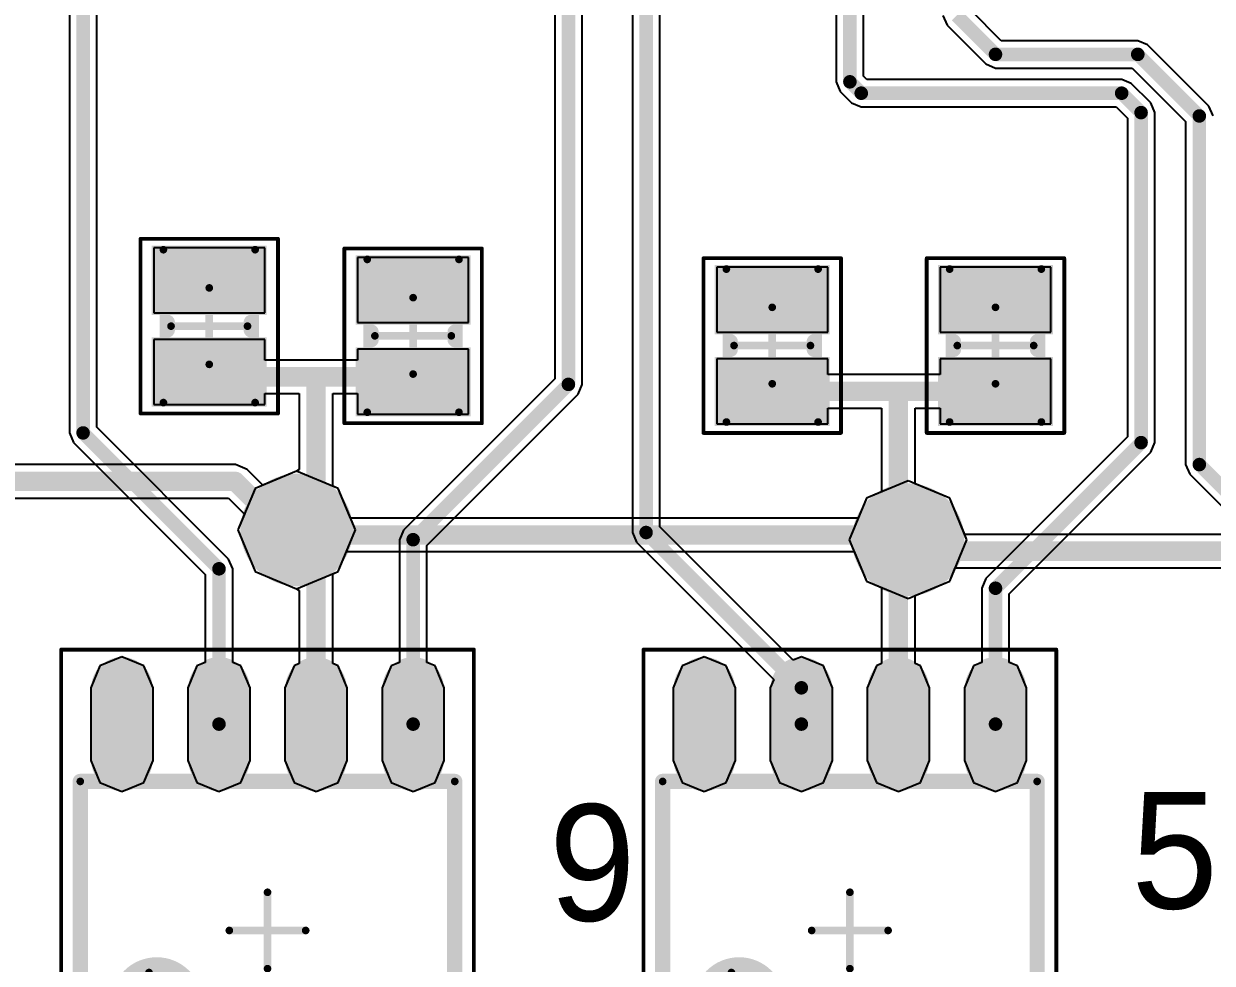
# Model space of a CAD drawing. Header units: millimetres. Extents: x 67 to 176, y 11 to 117.
# Drawn here: x 137.53 to 153.08, y 89.58 to 101.87 of the extents above; entities that cross this region are included whole.
import ezdxf

# ---------------------------------------------------------------- set-up
doc = ezdxf.new("R2010")
doc.units = ezdxf.units.MM
for name, color, linetype in [('BottomLayer', 5, 'Continuous'), ('BottomSolder', 6, 'Continuous'), ('Mechanical13', 56, 'Continuous'), ('Mechanical15', 56, 'Continuous'), ('MultiLayer', 9, 'Continuous'), ('TopLayer', 1, 'Continuous'), ('TopOverlay', 2, 'Continuous'), ('TopPaste', 8, 'Continuous'), ('TopSolder', 216, 'Continuous'), ('ViaHoleLayer', 16, 'Continuous')]:
    doc.layers.add(name, color=color, linetype=linetype)

# ---------------------------------------------------------------- blocks, each defined once
blk = doc.blocks.new('C___2P__SM127P600_8N_16')
at = {"layer": 'Mechanical13', "const_width": 0.1}
for points in [[(-1, 0.6), (-1, -0.6)], [(-1, 0.6), (1, 0.6)], [(1, 0.6), (1, -0.6)], [(-1, -0.6), (1, -0.6)]]:
    blk.add_lwpolyline(points, dxfattribs=at)
at = {"layer": 'Mechanical13', "const_width": 0.05}
for points in [[(-1.025, 0.6, 1), (-0.975, 0.6, 1)], [(-1.025, 0.6, 1), (-0.975, 0.6, 1)], [(0.975, 0.6, 1), (1.025, 0.6, 1)], [(0.975, 0.6, 1), (1.025, 0.6, 1)], [(-1.025, -0.6, 1), (-0.975, -0.6, 1)], [(-1.025, -0.6, 1), (-0.975, -0.6, 1)], [(0.975, -0.6, 1), (1.025, -0.6, 1)], [(0.975, -0.6, 1), (1.025, -0.6, 1)]]:
    blk.add_lwpolyline(points, format="xyb", close=True, dxfattribs=at)
at = {"layer": 'Mechanical15'}
for points, const_width in [([(-1.143, 0.9), (-1.143, -0.9)], 0.05), ([(-1.143, 0.9), (1.143, 0.9)], 0.05), ([(1.143, 0.9), (1.143, -0.9)], 0.05), ([(0, 0.5), (0, -0.5)], 0.1), ([(-0.5, 0), (0.5, 0)], 0.1), ([(-1.143, -0.9), (1.143, -0.9)], 0.05)]:
    blk.add_lwpolyline(points, dxfattribs=dict(at, const_width=const_width))
for points, const_width in [([(-1.155, 0.9, 1), (-1.131, 0.9, 1)], 0.025), ([(-1.155, 0.9, 1), (-1.131, 0.9, 1)], 0.025), ([(1.131, 0.9, 1), (1.155, 0.9, 1)], 0.025), ([(1.131, 0.9, 1), (1.155, 0.9, 1)], 0.025), ([(-0.025, 0.5, 1), (0.025, 0.5, 1)], 0.05), ([(-0.525, 0, 1), (-0.475, 0, 1)], 0.05), ([(0.475, 0, 1), (0.525, 0, 1)], 0.05), ([(-0.025, -0.5, 1), (0.025, -0.5, 1)], 0.05), ([(-1.155, -0.9, 1), (-1.131, -0.9, 1)], 0.025), ([(-1.155, -0.9, 1), (-1.131, -0.9, 1)], 0.025), ([(1.131, -0.9, 1), (1.155, -0.9, 1)], 0.025), ([(1.131, -0.9, 1), (1.155, -0.9, 1)], 0.025)]:
    blk.add_lwpolyline(points, format="xyb", close=True, dxfattribs=dict(at, const_width=const_width))
at = {"layer": 'TopLayer'}
for points in [[(-0.25, -0.65), (-0.25, 0.65), (-0.95, -0.65), (-0.95, 0.65)], [(0.95, -0.65), (0.95, 0.65), (0.25, -0.65), (0.25, 0.65)]]:
    blk.add_solid(points, dxfattribs=at)
at = {"layer": 'TopOverlay', "const_width": 0.2}
for points in [[(-0.05, 0.55), (0.05, 0.55)], [(-0.05, -0.55), (0.05, -0.55)]]:
    blk.add_lwpolyline(points, dxfattribs=at)
at = {"layer": 'TopOverlay', "const_width": 0.1}
for points in [[(-0.1, 0.55, 1), (0, 0.55, 1)], [(0, 0.55, 1), (0.1, 0.55, 1)], [(-0.1, -0.55, 1), (0, -0.55, 1)], [(0, -0.55, 1), (0.1, -0.55, 1)]]:
    blk.add_lwpolyline(points, format="xyb", close=True, dxfattribs=at)
at = {"layer": 'TopPaste'}
for points in [[(-0.25, -0.65), (-0.25, 0.65), (-0.95, -0.65), (-0.95, 0.65)], [(0.95, -0.65), (0.95, 0.65), (0.25, -0.65), (0.25, 0.65)]]:
    blk.add_solid(points, dxfattribs=at)
at = {"layer": 'TopSolder'}
for points in [[(-0.148, -0.752), (-0.148, 0.752), (-1.052, -0.752), (-1.052, 0.752)], [(1.052, -0.752), (1.052, 0.752), (0.148, -0.752), (0.148, 0.752)]]:
    blk.add_solid(points, dxfattribs=at)
blk = doc.blocks.new('C___2P__SM127P600_8N_19')
at = {"layer": 'Mechanical13', "const_width": 0.1}
for points in [[(-1, 0.6), (-1, -0.6)], [(-1, 0.6), (1, 0.6)], [(1, 0.6), (1, -0.6)], [(-1, -0.6), (1, -0.6)]]:
    blk.add_lwpolyline(points, dxfattribs=at)
at = {"layer": 'Mechanical13', "const_width": 0.05}
for points in [[(-1.025, 0.6, 1), (-0.975, 0.6, 1)], [(-1.025, 0.6, 1), (-0.975, 0.6, 1)], [(0.975, 0.6, 1), (1.025, 0.6, 1)], [(0.975, 0.6, 1), (1.025, 0.6, 1)], [(-1.025, -0.6, 1), (-0.975, -0.6, 1)], [(-1.025, -0.6, 1), (-0.975, -0.6, 1)], [(0.975, -0.6, 1), (1.025, -0.6, 1)], [(0.975, -0.6, 1), (1.025, -0.6, 1)]]:
    blk.add_lwpolyline(points, format="xyb", close=True, dxfattribs=at)
at = {"layer": 'Mechanical15'}
for points, const_width in [([(-1.143, 0.9), (-1.143, -0.9)], 0.05), ([(-1.143, 0.9), (1.143, 0.9)], 0.05), ([(1.143, 0.9), (1.143, -0.9)], 0.05), ([(0, 0.5), (0, -0.5)], 0.1), ([(-0.5, 0), (0.5, 0)], 0.1), ([(-1.143, -0.9), (1.143, -0.9)], 0.05)]:
    blk.add_lwpolyline(points, dxfattribs=dict(at, const_width=const_width))
for points, const_width in [([(-1.155, 0.9, 1), (-1.131, 0.9, 1)], 0.025), ([(-1.155, 0.9, 1), (-1.131, 0.9, 1)], 0.025), ([(1.131, 0.9, 1), (1.155, 0.9, 1)], 0.025), ([(1.131, 0.9, 1), (1.155, 0.9, 1)], 0.025), ([(-0.025, 0.5, 1), (0.025, 0.5, 1)], 0.05), ([(-0.525, 0, 1), (-0.475, 0, 1)], 0.05), ([(0.475, 0, 1), (0.525, 0, 1)], 0.05), ([(-0.025, -0.5, 1), (0.025, -0.5, 1)], 0.05), ([(-1.155, -0.9, 1), (-1.131, -0.9, 1)], 0.025), ([(-1.155, -0.9, 1), (-1.131, -0.9, 1)], 0.025), ([(1.131, -0.9, 1), (1.155, -0.9, 1)], 0.025), ([(1.131, -0.9, 1), (1.155, -0.9, 1)], 0.025)]:
    blk.add_lwpolyline(points, format="xyb", close=True, dxfattribs=dict(at, const_width=const_width))
at = {"layer": 'TopLayer'}
for points in [[(-0.25, -0.65), (-0.25, 0.65), (-0.95, -0.65), (-0.95, 0.65)], [(0.95, -0.65), (0.95, 0.65), (0.25, -0.65), (0.25, 0.65)]]:
    blk.add_solid(points, dxfattribs=at)
at = {"layer": 'TopOverlay', "const_width": 0.2}
for points in [[(-0.05, 0.55), (0.05, 0.55)], [(-0.05, -0.55), (0.05, -0.55)]]:
    blk.add_lwpolyline(points, dxfattribs=at)
at = {"layer": 'TopOverlay', "const_width": 0.1}
for points in [[(-0.1, 0.55, 1), (0, 0.55, 1)], [(0, 0.55, 1), (0.1, 0.55, 1)], [(-0.1, -0.55, 1), (0, -0.55, 1)], [(0, -0.55, 1), (0.1, -0.55, 1)]]:
    blk.add_lwpolyline(points, format="xyb", close=True, dxfattribs=at)
at = {"layer": 'TopPaste'}
for points in [[(-0.25, -0.65), (-0.25, 0.65), (-0.95, -0.65), (-0.95, 0.65)], [(0.95, -0.65), (0.95, 0.65), (0.25, -0.65), (0.25, 0.65)]]:
    blk.add_solid(points, dxfattribs=at)
at = {"layer": 'TopSolder'}
for points in [[(-0.148, -0.752), (-0.148, 0.752), (-1.052, -0.752), (-1.052, 0.752)], [(1.052, -0.752), (1.052, 0.752), (0.148, -0.752), (0.148, 0.752)]]:
    blk.add_solid(points, dxfattribs=at)
blk = doc.blocks.new('C___2P__SM127P600_8N_43')
at = {"layer": 'Mechanical13', "const_width": 0.1}
for points in [[(-1, 0.6), (-1, -0.6)], [(-1, 0.6), (1, 0.6)], [(1, 0.6), (1, -0.6)], [(-1, -0.6), (1, -0.6)]]:
    blk.add_lwpolyline(points, dxfattribs=at)
at = {"layer": 'Mechanical13', "const_width": 0.05}
for points in [[(-1.025, 0.6, 1), (-0.975, 0.6, 1)], [(-1.025, 0.6, 1), (-0.975, 0.6, 1)], [(0.975, 0.6, 1), (1.025, 0.6, 1)], [(0.975, 0.6, 1), (1.025, 0.6, 1)], [(-1.025, -0.6, 1), (-0.975, -0.6, 1)], [(-1.025, -0.6, 1), (-0.975, -0.6, 1)], [(0.975, -0.6, 1), (1.025, -0.6, 1)], [(0.975, -0.6, 1), (1.025, -0.6, 1)]]:
    blk.add_lwpolyline(points, format="xyb", close=True, dxfattribs=at)
at = {"layer": 'Mechanical15'}
for points, const_width in [([(-1.143, 0.9), (-1.143, -0.9)], 0.05), ([(-1.143, 0.9), (1.143, 0.9)], 0.05), ([(1.143, 0.9), (1.143, -0.9)], 0.05), ([(0, 0.5), (0, -0.5)], 0.1), ([(-0.5, 0), (0.5, 0)], 0.1), ([(-1.143, -0.9), (1.143, -0.9)], 0.05)]:
    blk.add_lwpolyline(points, dxfattribs=dict(at, const_width=const_width))
for points, const_width in [([(-1.155, 0.9, 1), (-1.131, 0.9, 1)], 0.025), ([(-1.155, 0.9, 1), (-1.131, 0.9, 1)], 0.025), ([(1.131, 0.9, 1), (1.155, 0.9, 1)], 0.025), ([(1.131, 0.9, 1), (1.155, 0.9, 1)], 0.025), ([(-0.025, 0.5, 1), (0.025, 0.5, 1)], 0.05), ([(-0.525, 0, 1), (-0.475, 0, 1)], 0.05), ([(0.475, 0, 1), (0.525, 0, 1)], 0.05), ([(-0.025, -0.5, 1), (0.025, -0.5, 1)], 0.05), ([(-1.155, -0.9, 1), (-1.131, -0.9, 1)], 0.025), ([(-1.155, -0.9, 1), (-1.131, -0.9, 1)], 0.025), ([(1.131, -0.9, 1), (1.155, -0.9, 1)], 0.025), ([(1.131, -0.9, 1), (1.155, -0.9, 1)], 0.025)]:
    blk.add_lwpolyline(points, format="xyb", close=True, dxfattribs=dict(at, const_width=const_width))
at = {"layer": 'TopLayer'}
for points in [[(-0.25, -0.65), (-0.25, 0.65), (-0.95, -0.65), (-0.95, 0.65)], [(0.95, -0.65), (0.95, 0.65), (0.25, -0.65), (0.25, 0.65)]]:
    blk.add_solid(points, dxfattribs=at)
at = {"layer": 'TopOverlay', "const_width": 0.2}
for points in [[(-0.05, 0.55), (0.05, 0.55)], [(-0.05, -0.55), (0.05, -0.55)]]:
    blk.add_lwpolyline(points, dxfattribs=at)
at = {"layer": 'TopOverlay', "const_width": 0.1}
for points in [[(-0.1, 0.55, 1), (0, 0.55, 1)], [(0, 0.55, 1), (0.1, 0.55, 1)], [(-0.1, -0.55, 1), (0, -0.55, 1)], [(0, -0.55, 1), (0.1, -0.55, 1)]]:
    blk.add_lwpolyline(points, format="xyb", close=True, dxfattribs=at)
at = {"layer": 'TopPaste'}
for points in [[(-0.25, -0.65), (-0.25, 0.65), (-0.95, -0.65), (-0.95, 0.65)], [(0.95, -0.65), (0.95, 0.65), (0.25, -0.65), (0.25, 0.65)]]:
    blk.add_solid(points, dxfattribs=at)
at = {"layer": 'TopSolder'}
for points in [[(-0.148, -0.752), (-0.148, 0.752), (-1.052, -0.752), (-1.052, 0.752)], [(1.052, -0.752), (1.052, 0.752), (0.148, -0.752), (0.148, 0.752)]]:
    blk.add_solid(points, dxfattribs=at)
blk = doc.blocks.new('C___2P__SM127P600_8N_44')
at = {"layer": 'Mechanical13', "const_width": 0.1}
for points in [[(-1, 0.6), (-1, -0.6)], [(-1, 0.6), (1, 0.6)], [(1, 0.6), (1, -0.6)], [(-1, -0.6), (1, -0.6)]]:
    blk.add_lwpolyline(points, dxfattribs=at)
at = {"layer": 'Mechanical13', "const_width": 0.05}
for points in [[(-1.025, 0.6, 1), (-0.975, 0.6, 1)], [(-1.025, 0.6, 1), (-0.975, 0.6, 1)], [(0.975, 0.6, 1), (1.025, 0.6, 1)], [(0.975, 0.6, 1), (1.025, 0.6, 1)], [(-1.025, -0.6, 1), (-0.975, -0.6, 1)], [(-1.025, -0.6, 1), (-0.975, -0.6, 1)], [(0.975, -0.6, 1), (1.025, -0.6, 1)], [(0.975, -0.6, 1), (1.025, -0.6, 1)]]:
    blk.add_lwpolyline(points, format="xyb", close=True, dxfattribs=at)
at = {"layer": 'Mechanical15'}
for points, const_width in [([(-1.143, 0.9), (-1.143, -0.9)], 0.05), ([(-1.143, 0.9), (1.143, 0.9)], 0.05), ([(1.143, 0.9), (1.143, -0.9)], 0.05), ([(0, 0.5), (0, -0.5)], 0.1), ([(-0.5, 0), (0.5, 0)], 0.1), ([(-1.143, -0.9), (1.143, -0.9)], 0.05)]:
    blk.add_lwpolyline(points, dxfattribs=dict(at, const_width=const_width))
for points, const_width in [([(-1.155, 0.9, 1), (-1.131, 0.9, 1)], 0.025), ([(-1.155, 0.9, 1), (-1.131, 0.9, 1)], 0.025), ([(1.131, 0.9, 1), (1.155, 0.9, 1)], 0.025), ([(1.131, 0.9, 1), (1.155, 0.9, 1)], 0.025), ([(-0.025, 0.5, 1), (0.025, 0.5, 1)], 0.05), ([(-0.525, 0, 1), (-0.475, 0, 1)], 0.05), ([(0.475, 0, 1), (0.525, 0, 1)], 0.05), ([(-0.025, -0.5, 1), (0.025, -0.5, 1)], 0.05), ([(-1.155, -0.9, 1), (-1.131, -0.9, 1)], 0.025), ([(-1.155, -0.9, 1), (-1.131, -0.9, 1)], 0.025), ([(1.131, -0.9, 1), (1.155, -0.9, 1)], 0.025), ([(1.131, -0.9, 1), (1.155, -0.9, 1)], 0.025)]:
    blk.add_lwpolyline(points, format="xyb", close=True, dxfattribs=dict(at, const_width=const_width))
at = {"layer": 'TopLayer'}
for points in [[(-0.25, -0.65), (-0.25, 0.65), (-0.95, -0.65), (-0.95, 0.65)], [(0.95, -0.65), (0.95, 0.65), (0.25, -0.65), (0.25, 0.65)]]:
    blk.add_solid(points, dxfattribs=at)
at = {"layer": 'TopOverlay', "const_width": 0.2}
for points in [[(-0.05, 0.55), (0.05, 0.55)], [(-0.05, -0.55), (0.05, -0.55)]]:
    blk.add_lwpolyline(points, dxfattribs=at)
at = {"layer": 'TopOverlay', "const_width": 0.1}
for points in [[(-0.1, 0.55, 1), (0, 0.55, 1)], [(0, 0.55, 1), (0.1, 0.55, 1)], [(-0.1, -0.55, 1), (0, -0.55, 1)], [(0, -0.55, 1), (0.1, -0.55, 1)]]:
    blk.add_lwpolyline(points, format="xyb", close=True, dxfattribs=at)
at = {"layer": 'TopPaste'}
for points in [[(-0.25, -0.65), (-0.25, 0.65), (-0.95, -0.65), (-0.95, 0.65)], [(0.95, -0.65), (0.95, 0.65), (0.25, -0.65), (0.25, 0.65)]]:
    blk.add_solid(points, dxfattribs=at)
at = {"layer": 'TopSolder'}
for points in [[(-0.148, -0.752), (-0.148, 0.752), (-1.052, -0.752), (-1.052, 0.752)], [(1.052, -0.752), (1.052, 0.752), (0.148, -0.752), (0.148, 0.752)]]:
    blk.add_solid(points, dxfattribs=at)
blk = doc.blocks.new('TC4428_60')
at = {"layer": 'Mechanical13', "const_width": 0.1}
for points in [[(-1.95, 2.45), (-1.95, -2.45)], [(-1.95, 2.45), (1.95, 2.45)], [(1.95, 2.45), (1.95, -2.45)], [(-1.95, -2.45), (1.95, -2.45)]]:
    blk.add_lwpolyline(points, dxfattribs=at)
at = {"layer": 'Mechanical13'}
for points, const_width in [([(-1.975, 2.45, 1), (-1.925, 2.45, 1)], 0.05), ([(-1.975, 2.45, 1), (-1.925, 2.45, 1)], 0.05), ([(1.925, 2.45, 1), (1.975, 2.45, 1)], 0.05), ([(1.925, 2.45, 1), (1.975, 2.45, 1)], 0.05), ([(-0.55, 1.55, 1), (-1.55, 1.55, 1)], 0.1), ([(-1.575, 1.55, 1), (-1.525, 1.55, 1)], 0.05), ([(-0.575, 1.55, 1), (-0.525, 1.55, 1)], 0.05), ([(-1.975, -2.45, 1), (-1.925, -2.45, 1)], 0.05), ([(-1.975, -2.45, 1), (-1.925, -2.45, 1)], 0.05), ([(1.925, -2.45, 1), (1.975, -2.45, 1)], 0.05), ([(1.925, -2.45, 1), (1.975, -2.45, 1)], 0.05)]:
    blk.add_lwpolyline(points, format="xyb", close=True, dxfattribs=dict(at, const_width=const_width))
at = {"layer": 'Mechanical15'}
for points, const_width in [([(-3.675, 2.7), (-3.675, -2.7)], 0.05), ([(-3.675, 2.7), (3.675, 2.7)], 0.05), ([(3.675, 2.7), (3.675, -2.7)], 0.05), ([(0, 0.5), (0, -0.5)], 0.1), ([(-0.5, 0), (0.5, 0)], 0.1), ([(-3.675, -2.7), (3.675, -2.7)], 0.05)]:
    blk.add_lwpolyline(points, dxfattribs=dict(at, const_width=const_width))
for points, const_width in [([(-3.687, 2.7, 1), (-3.662, 2.7, 1)], 0.025), ([(-3.687, 2.7, 1), (-3.662, 2.7, 1)], 0.025), ([(3.663, 2.7, 1), (3.688, 2.7, 1)], 0.025), ([(3.663, 2.7, 1), (3.688, 2.7, 1)], 0.025), ([(-0.025, 0.5, 1), (0.025, 0.5, 1)], 0.05), ([(-0.525, 0, 1), (-0.475, 0, 1)], 0.05), ([(0.475, 0, 1), (0.525, 0, 1)], 0.05), ([(-0.025, -0.5, 1), (0.025, -0.5, 1)], 0.05), ([(-3.687, -2.7, 1), (-3.662, -2.7, 1)], 0.025), ([(-3.687, -2.7, 1), (-3.662, -2.7, 1)], 0.025), ([(3.663, -2.7, 1), (3.688, -2.7, 1)], 0.025), ([(3.663, -2.7, 1), (3.688, -2.7, 1)], 0.025)]:
    blk.add_lwpolyline(points, format="xyb", close=True, dxfattribs=dict(at, const_width=const_width))
at = {"layer": 'TopLayer', "const_width": 0.6}
for points in [[(-3.175, 1.905), (-2.225, 1.905)], [(2.225, 1.905), (3.175, 1.905)], [(-3.175, 0.635), (-2.225, 0.635)], [(2.225, 0.635), (3.175, 0.635)], [(-3.175, -0.635), (-2.225, -0.635)], [(2.225, -0.635), (3.175, -0.635)], [(-3.175, -1.905), (-2.225, -1.905)], [(2.225, -1.905), (3.175, -1.905)]]:
    blk.add_lwpolyline(points, dxfattribs=at)
at = {"layer": 'TopLayer', "const_width": 0.3}
for points in [[(-3.325, 1.905, 1), (-3.025, 1.905, 1)], [(-2.375, 1.905, 1), (-2.075, 1.905, 1)], [(2.075, 1.905, 1), (2.375, 1.905, 1)], [(3.025, 1.905, 1), (3.325, 1.905, 1)], [(-3.325, 0.635, 1), (-3.025, 0.635, 1)], [(-2.375, 0.635, 1), (-2.075, 0.635, 1)], [(2.075, 0.635, 1), (2.375, 0.635, 1)], [(3.025, 0.635, 1), (3.325, 0.635, 1)], [(-3.325, -0.635, 1), (-3.025, -0.635, 1)], [(-2.375, -0.635, 1), (-2.075, -0.635, 1)], [(2.075, -0.635, 1), (2.375, -0.635, 1)], [(3.025, -0.635, 1), (3.325, -0.635, 1)], [(-3.325, -1.905, 1), (-3.025, -1.905, 1)], [(-2.375, -1.905, 1), (-2.075, -1.905, 1)], [(2.075, -1.905, 1), (2.375, -1.905, 1)], [(3.025, -1.905, 1), (3.325, -1.905, 1)]]:
    blk.add_lwpolyline(points, format="xyb", close=True, dxfattribs=at)
at = {"layer": 'TopOverlay'}
for points, const_width in [([(-2.575, 2.755, 1), (-2.825, 2.755, 1)], 0.25), ([(-2.887, 2.755, 1), (-2.763, 2.755, 1)], 0.125), ([(-2.637, 2.755, 1), (-2.512, 2.755, 1)], 0.125), ([(-2, 2.45, 1), (-1.9, 2.45, 1)], 0.1), ([(-2, 2.45, 1), (-1.9, 2.45, 1)], 0.1), ([(1.9, 2.45, 1), (2, 2.45, 1)], 0.1), ([(1.9, 2.45, 1), (2, 2.45, 1)], 0.1), ([(-0.65, 1.45, 1), (-1.25, 1.45, 1)], 0.6), ([(-1.4, 1.45, 1), (-1.1, 1.45, 1)], 0.3), ([(-0.8, 1.45, 1), (-0.5, 1.45, 1)], 0.3), ([(-2, -2.45, 1), (-1.9, -2.45, 1)], 0.1), ([(-2, -2.45, 1), (-1.9, -2.45, 1)], 0.1), ([(1.9, -2.45, 1), (2, -2.45, 1)], 0.1), ([(1.9, -2.45, 1), (2, -2.45, 1)], 0.1)]:
    blk.add_lwpolyline(points, format="xyb", close=True, dxfattribs=dict(at, const_width=const_width))
at = {"layer": 'TopOverlay', "const_width": 0.2}
for points in [[(-1.95, 2.45), (-1.95, -2.45)], [(-1.95, 2.45), (1.95, 2.45)], [(1.95, 2.45), (1.95, -2.45)], [(-1.95, -2.45), (1.95, -2.45)]]:
    blk.add_lwpolyline(points, dxfattribs=at)
at = {"layer": 'TopPaste', "const_width": 0.6}
for points in [[(-3.175, 1.905), (-2.225, 1.905)], [(2.225, 1.905), (3.175, 1.905)], [(-3.175, 0.635), (-2.225, 0.635)], [(2.225, 0.635), (3.175, 0.635)], [(-3.175, -0.635), (-2.225, -0.635)], [(2.225, -0.635), (3.175, -0.635)], [(-3.175, -1.905), (-2.225, -1.905)], [(2.225, -1.905), (3.175, -1.905)]]:
    blk.add_lwpolyline(points, dxfattribs=at)
at = {"layer": 'TopPaste', "const_width": 0.3}
for points in [[(-3.325, 1.905, 1), (-3.025, 1.905, 1)], [(-2.375, 1.905, 1), (-2.075, 1.905, 1)], [(2.075, 1.905, 1), (2.375, 1.905, 1)], [(3.025, 1.905, 1), (3.325, 1.905, 1)], [(-3.325, 0.635, 1), (-3.025, 0.635, 1)], [(-2.375, 0.635, 1), (-2.075, 0.635, 1)], [(2.075, 0.635, 1), (2.375, 0.635, 1)], [(3.025, 0.635, 1), (3.325, 0.635, 1)], [(-3.325, -0.635, 1), (-3.025, -0.635, 1)], [(-2.375, -0.635, 1), (-2.075, -0.635, 1)], [(2.075, -0.635, 1), (2.375, -0.635, 1)], [(3.025, -0.635, 1), (3.325, -0.635, 1)], [(-3.325, -1.905, 1), (-3.025, -1.905, 1)], [(-2.375, -1.905, 1), (-2.075, -1.905, 1)], [(2.075, -1.905, 1), (2.375, -1.905, 1)], [(3.025, -1.905, 1), (3.325, -1.905, 1)]]:
    blk.add_lwpolyline(points, format="xyb", close=True, dxfattribs=at)
at = {"layer": 'TopSolder', "const_width": 0.803}
for points in [[(-3.175, 1.905), (-2.225, 1.905)], [(2.225, 1.905), (3.175, 1.905)], [(-3.175, 0.635), (-2.225, 0.635)], [(2.225, 0.635), (3.175, 0.635)], [(-3.175, -0.635), (-2.225, -0.635)], [(2.225, -0.635), (3.175, -0.635)], [(-3.175, -1.905), (-2.225, -1.905)], [(2.225, -1.905), (3.175, -1.905)]]:
    blk.add_lwpolyline(points, dxfattribs=at)
at = {"layer": 'TopSolder', "const_width": 0.402}
for points in [[(-3.376, 1.905, 1), (-2.974, 1.905, 1)], [(-2.426, 1.905, 1), (-2.024, 1.905, 1)], [(2.024, 1.905, 1), (2.426, 1.905, 1)], [(2.974, 1.905, 1), (3.376, 1.905, 1)], [(-3.376, 0.635, 1), (-2.974, 0.635, 1)], [(-2.426, 0.635, 1), (-2.024, 0.635, 1)], [(2.024, 0.635, 1), (2.426, 0.635, 1)], [(2.974, 0.635, 1), (3.376, 0.635, 1)], [(-3.376, -0.635, 1), (-2.974, -0.635, 1)], [(-2.426, -0.635, 1), (-2.024, -0.635, 1)], [(2.024, -0.635, 1), (2.426, -0.635, 1)], [(2.974, -0.635, 1), (3.376, -0.635, 1)], [(-3.376, -1.905, 1), (-2.974, -1.905, 1)], [(-2.426, -1.905, 1), (-2.024, -1.905, 1)], [(2.024, -1.905, 1), (2.426, -1.905, 1)], [(2.974, -1.905, 1), (3.376, -1.905, 1)]]:
    blk.add_lwpolyline(points, format="xyb", close=True, dxfattribs=at)
blk = doc.blocks.new('TC4428_63')
at = {"layer": 'Mechanical13', "const_width": 0.1}
for points in [[(-1.95, 2.45), (1.95, 2.45)], [(-1.95, 2.45), (-1.95, -2.45)], [(1.95, 2.45), (1.95, -2.45)], [(-1.95, -2.45), (1.95, -2.45)]]:
    blk.add_lwpolyline(points, dxfattribs=at)
at = {"layer": 'Mechanical13'}
for points, const_width in [([(-1.975, 2.45, 1), (-1.925, 2.45, 1)], 0.05), ([(-1.975, 2.45, 1), (-1.925, 2.45, 1)], 0.05), ([(1.925, 2.45, 1), (1.975, 2.45, 1)], 0.05), ([(1.925, 2.45, 1), (1.975, 2.45, 1)], 0.05), ([(-0.55, 1.55, 1), (-1.55, 1.55, 1)], 0.1), ([(-1.575, 1.55, 1), (-1.525, 1.55, 1)], 0.05), ([(-0.575, 1.55, 1), (-0.525, 1.55, 1)], 0.05), ([(-1.975, -2.45, 1), (-1.925, -2.45, 1)], 0.05), ([(-1.975, -2.45, 1), (-1.925, -2.45, 1)], 0.05), ([(1.925, -2.45, 1), (1.975, -2.45, 1)], 0.05), ([(1.925, -2.45, 1), (1.975, -2.45, 1)], 0.05)]:
    blk.add_lwpolyline(points, format="xyb", close=True, dxfattribs=dict(at, const_width=const_width))
at = {"layer": 'Mechanical15'}
for points, const_width in [([(-3.675, 2.7), (3.675, 2.7)], 0.05), ([(-3.675, 2.7), (-3.675, -2.7)], 0.05), ([(3.675, 2.7), (3.675, -2.7)], 0.05), ([(0, 0.5), (0, -0.5)], 0.1), ([(-0.5, 0), (0.5, 0)], 0.1), ([(-3.675, -2.7), (3.675, -2.7)], 0.05)]:
    blk.add_lwpolyline(points, dxfattribs=dict(at, const_width=const_width))
for points, const_width in [([(-3.687, 2.7, 1), (-3.662, 2.7, 1)], 0.025), ([(-3.687, 2.7, 1), (-3.662, 2.7, 1)], 0.025), ([(3.663, 2.7, 1), (3.688, 2.7, 1)], 0.025), ([(3.663, 2.7, 1), (3.688, 2.7, 1)], 0.025), ([(-0.025, 0.5, 1), (0.025, 0.5, 1)], 0.05), ([(-0.525, 0, 1), (-0.475, 0, 1)], 0.05), ([(0.475, 0, 1), (0.525, 0, 1)], 0.05), ([(-0.025, -0.5, 1), (0.025, -0.5, 1)], 0.05), ([(-3.687, -2.7, 1), (-3.662, -2.7, 1)], 0.025), ([(-3.687, -2.7, 1), (-3.662, -2.7, 1)], 0.025), ([(3.663, -2.7, 1), (3.688, -2.7, 1)], 0.025), ([(3.663, -2.7, 1), (3.688, -2.7, 1)], 0.025)]:
    blk.add_lwpolyline(points, format="xyb", close=True, dxfattribs=dict(at, const_width=const_width))
at = {"layer": 'TopLayer', "const_width": 0.6}
for points in [[(-3.175, 1.905), (-2.225, 1.905)], [(2.225, 1.905), (3.175, 1.905)], [(-3.175, 0.635), (-2.225, 0.635)], [(2.225, 0.635), (3.175, 0.635)], [(-3.175, -0.635), (-2.225, -0.635)], [(2.225, -0.635), (3.175, -0.635)], [(-3.175, -1.905), (-2.225, -1.905)], [(2.225, -1.905), (3.175, -1.905)]]:
    blk.add_lwpolyline(points, dxfattribs=at)
at = {"layer": 'TopLayer', "const_width": 0.3}
for points in [[(-3.325, 1.905, 1), (-3.025, 1.905, 1)], [(-2.375, 1.905, 1), (-2.075, 1.905, 1)], [(2.075, 1.905, 1), (2.375, 1.905, 1)], [(3.025, 1.905, 1), (3.325, 1.905, 1)], [(-3.325, 0.635, 1), (-3.025, 0.635, 1)], [(-2.375, 0.635, 1), (-2.075, 0.635, 1)], [(2.075, 0.635, 1), (2.375, 0.635, 1)], [(3.025, 0.635, 1), (3.325, 0.635, 1)], [(-3.325, -0.635, 1), (-3.025, -0.635, 1)], [(-2.375, -0.635, 1), (-2.075, -0.635, 1)], [(2.075, -0.635, 1), (2.375, -0.635, 1)], [(3.025, -0.635, 1), (3.325, -0.635, 1)], [(-3.325, -1.905, 1), (-3.025, -1.905, 1)], [(-2.375, -1.905, 1), (-2.075, -1.905, 1)], [(2.075, -1.905, 1), (2.375, -1.905, 1)], [(3.025, -1.905, 1), (3.325, -1.905, 1)]]:
    blk.add_lwpolyline(points, format="xyb", close=True, dxfattribs=at)
at = {"layer": 'TopOverlay'}
for points, const_width in [([(-2.575, 2.755, 1), (-2.825, 2.755, 1)], 0.25), ([(-2.887, 2.755, 1), (-2.763, 2.755, 1)], 0.125), ([(-2.637, 2.755, 1), (-2.512, 2.755, 1)], 0.125), ([(-2, 2.45, 1), (-1.9, 2.45, 1)], 0.1), ([(-2, 2.45, 1), (-1.9, 2.45, 1)], 0.1), ([(1.9, 2.45, 1), (2, 2.45, 1)], 0.1), ([(1.9, 2.45, 1), (2, 2.45, 1)], 0.1), ([(-0.65, 1.45, 1), (-1.25, 1.45, 1)], 0.6), ([(-1.4, 1.45, 1), (-1.1, 1.45, 1)], 0.3), ([(-0.8, 1.45, 1), (-0.5, 1.45, 1)], 0.3), ([(-2, -2.45, 1), (-1.9, -2.45, 1)], 0.1), ([(-2, -2.45, 1), (-1.9, -2.45, 1)], 0.1), ([(1.9, -2.45, 1), (2, -2.45, 1)], 0.1), ([(1.9, -2.45, 1), (2, -2.45, 1)], 0.1)]:
    blk.add_lwpolyline(points, format="xyb", close=True, dxfattribs=dict(at, const_width=const_width))
at = {"layer": 'TopOverlay', "const_width": 0.2}
for points in [[(-1.95, 2.45), (1.95, 2.45)], [(-1.95, 2.45), (-1.95, -2.45)], [(1.95, 2.45), (1.95, -2.45)], [(-1.95, -2.45), (1.95, -2.45)]]:
    blk.add_lwpolyline(points, dxfattribs=at)
at = {"layer": 'TopPaste', "const_width": 0.6}
for points in [[(-3.175, 1.905), (-2.225, 1.905)], [(2.225, 1.905), (3.175, 1.905)], [(-3.175, 0.635), (-2.225, 0.635)], [(2.225, 0.635), (3.175, 0.635)], [(-3.175, -0.635), (-2.225, -0.635)], [(2.225, -0.635), (3.175, -0.635)], [(-3.175, -1.905), (-2.225, -1.905)], [(2.225, -1.905), (3.175, -1.905)]]:
    blk.add_lwpolyline(points, dxfattribs=at)
at = {"layer": 'TopPaste', "const_width": 0.3}
for points in [[(-3.325, 1.905, 1), (-3.025, 1.905, 1)], [(-2.375, 1.905, 1), (-2.075, 1.905, 1)], [(2.075, 1.905, 1), (2.375, 1.905, 1)], [(3.025, 1.905, 1), (3.325, 1.905, 1)], [(-3.325, 0.635, 1), (-3.025, 0.635, 1)], [(-2.375, 0.635, 1), (-2.075, 0.635, 1)], [(2.075, 0.635, 1), (2.375, 0.635, 1)], [(3.025, 0.635, 1), (3.325, 0.635, 1)], [(-3.325, -0.635, 1), (-3.025, -0.635, 1)], [(-2.375, -0.635, 1), (-2.075, -0.635, 1)], [(2.075, -0.635, 1), (2.375, -0.635, 1)], [(3.025, -0.635, 1), (3.325, -0.635, 1)], [(-3.325, -1.905, 1), (-3.025, -1.905, 1)], [(-2.375, -1.905, 1), (-2.075, -1.905, 1)], [(2.075, -1.905, 1), (2.375, -1.905, 1)], [(3.025, -1.905, 1), (3.325, -1.905, 1)]]:
    blk.add_lwpolyline(points, format="xyb", close=True, dxfattribs=at)
at = {"layer": 'TopSolder', "const_width": 0.803}
for points in [[(-3.175, 1.905), (-2.225, 1.905)], [(2.225, 1.905), (3.175, 1.905)], [(-3.175, 0.635), (-2.225, 0.635)], [(2.225, 0.635), (3.175, 0.635)], [(-3.175, -0.635), (-2.225, -0.635)], [(2.225, -0.635), (3.175, -0.635)], [(-3.175, -1.905), (-2.225, -1.905)], [(2.225, -1.905), (3.175, -1.905)]]:
    blk.add_lwpolyline(points, dxfattribs=at)
at = {"layer": 'TopSolder', "const_width": 0.402}
for points in [[(-3.376, 1.905, 1), (-2.974, 1.905, 1)], [(-2.426, 1.905, 1), (-2.024, 1.905, 1)], [(2.024, 1.905, 1), (2.426, 1.905, 1)], [(2.974, 1.905, 1), (3.376, 1.905, 1)], [(-3.376, 0.635, 1), (-2.974, 0.635, 1)], [(-2.426, 0.635, 1), (-2.024, 0.635, 1)], [(2.024, 0.635, 1), (2.426, 0.635, 1)], [(2.974, 0.635, 1), (3.376, 0.635, 1)], [(-3.376, -0.635, 1), (-2.974, -0.635, 1)], [(-2.426, -0.635, 1), (-2.024, -0.635, 1)], [(2.024, -0.635, 1), (2.426, -0.635, 1)], [(2.974, -0.635, 1), (3.376, -0.635, 1)], [(-3.376, -1.905, 1), (-2.974, -1.905, 1)], [(-2.426, -1.905, 1), (-2.024, -1.905, 1)], [(2.024, -1.905, 1), (2.426, -1.905, 1)], [(2.974, -1.905, 1), (3.376, -1.905, 1)]]:
    blk.add_lwpolyline(points, format="xyb", close=True, dxfattribs=at)

msp = doc.modelspace()

# ---------------------------------------------------------------- linework, layer by layer
at = {"layer": 'BottomLayer'}
for p, q in [((140.295, 96.105), (132.759, 96.105)), ((140.451, 96.041), (140.295, 96.105)), ((140.655, 95.837), (140.451, 96.041)), ((141.097, 96.02), (140.655, 95.837)), ((141.641, 95.794), (141.097, 96.02)), ((141.802, 95.406), (141.641, 95.794)), ((149.098, 95.893), (148.554, 95.667)), ((149.642, 95.667), (149.098, 95.893)), ((132.759, 95.665), (140.204, 95.665)), ((140.204, 95.665), (140.413, 95.456)), ((148.554, 95.667), (148.446, 95.406)), ((149.839, 95.193), (149.642, 95.667)), ((140.413, 95.456), (140.327, 95.25)), ((148.446, 95.406), (141.802, 95.406)), ((140.327, 95.25), (140.553, 94.706)), ((156.482, 95.193), (149.839, 95.193)), ((141.641, 94.706), (141.749, 94.967)), ((141.749, 94.967), (148.393, 94.967)), ((148.393, 94.967), (148.554, 94.579)), ((140.553, 94.706), (141.097, 94.48)), ((141.097, 94.48), (141.641, 94.706)), ((149.642, 94.579), (149.715, 94.753)), ((149.715, 94.753), (156.358, 94.753)), ((148.554, 94.579), (149.098, 94.353)), ((149.098, 94.353), (149.642, 94.579))]:
    msp.add_line(p, q, dxfattribs=at)
at = {"layer": 'BottomLayer', "const_width": 0.254}
for points in [[(132.08, 95.885), (140.295, 95.885)], [(140.295, 95.885), (140.93, 95.25)], [(140.93, 95.25), (141.097, 95.25)], [(141.097, 95.25), (141.161, 95.186)], [(141.161, 95.186), (149.035, 95.186)], [(149.035, 95.186), (149.098, 95.123)], [(149.098, 95.123), (149.248, 94.973)], [(149.248, 94.973), (156.949, 94.973)]]:
    msp.add_lwpolyline(points, dxfattribs=at)
at = {"layer": 'BottomLayer'}
for points, const_width in [([(140.232, 95.885, 1), (140.359, 95.885, 1)], 0.127), ([(140.232, 95.885, 1), (140.359, 95.885, 1)], 0.127), ([(140.78, 95.25, 1), (141.415, 95.25, 1)], 0.635), ([(148.78, 95.123, 1), (149.416, 95.123, 1)], 0.635), ([(140.867, 95.25, 1), (140.994, 95.25, 1)], 0.127), ([(140.867, 95.25, 1), (140.994, 95.25, 1)], 0.127), ([(141.034, 95.25, 1), (141.161, 95.25, 1)], 0.127), ([(141.034, 95.25, 1), (141.161, 95.25, 1)], 0.127), ([(141.097, 95.186, 1), (141.224, 95.186, 1)], 0.127), ([(141.097, 95.186, 1), (141.224, 95.186, 1)], 0.127), ([(148.971, 95.186, 1), (149.098, 95.186, 1)], 0.127), ([(148.971, 95.186, 1), (149.098, 95.186, 1)], 0.127), ([(149.035, 95.123, 1), (149.161, 95.123, 1)], 0.127), ([(149.035, 95.123, 1), (149.161, 95.123, 1)], 0.127), ([(149.184, 94.973, 1), (149.311, 94.973, 1)], 0.127), ([(149.184, 94.973, 1), (149.311, 94.973, 1)], 0.127)]:
    msp.add_lwpolyline(points, format="xyb", close=True, dxfattribs=dict(at, const_width=const_width))
at = {"layer": 'BottomSolder', "const_width": 0.737}
for points in [[(140.729, 95.25, 1), (141.465, 95.25, 1)], [(148.73, 95.123, 1), (149.466, 95.123, 1)]]:
    msp.add_lwpolyline(points, format="xyb", close=True, dxfattribs=at)
at = {"layer": 'MultiLayer', "const_width": 0.635}
for points in [[(140.78, 95.25, 1), (141.415, 95.25, 1)], [(148.78, 95.123, 1), (149.416, 95.123, 1)]]:
    msp.add_lwpolyline(points, format="xyb", close=True, dxfattribs=at)
at = {"layer": 'TopLayer'}
for p, q in [((148.157, 106.71), (148.157, 101.114)), ((148.515, 101.188), (148.515, 106.605)), ((144.474, 106.045), (144.474, 97.229)), ((144.832, 97.155), (144.832, 105.971)), ((138.124, 105.791), (138.124, 96.52)), ((138.482, 96.594), (138.482, 105.717)), ((145.49, 104.775), (145.49, 95.217)), ((145.848, 95.291), (145.848, 104.701)), ((150.315, 101.652), (149.912, 102.055)), ((149.554, 101.981), (149.607, 101.855)), ((149.607, 101.855), (150.115, 101.347)), ((152.102, 101.652), (150.315, 101.652)), ((152.229, 101.599), (152.102, 101.652)), ((153.034, 100.794), (152.229, 101.599)), ((150.115, 101.347), (150.241, 101.294)), ((150.241, 101.294), (152.028, 101.294)), ((152.028, 101.294), (152.729, 100.593)), ((148.157, 101.114), (148.21, 100.987)), ((148.559, 101.144), (148.515, 101.188)), ((151.892, 101.144), (148.559, 101.144)), ((152.018, 101.091), (151.892, 101.144)), ((152.272, 100.837), (152.018, 101.091)), ((148.21, 100.987), (148.358, 100.839)), ((148.358, 100.839), (148.485, 100.786)), ((148.485, 100.786), (151.818, 100.786)), ((151.818, 100.786), (151.967, 100.637)), ((152.325, 100.711), (152.272, 100.837)), ((153.087, 100.667), (153.034, 100.794)), ((151.967, 100.637), (151.967, 96.467)), ((152.325, 96.393), (152.325, 100.711)), ((152.729, 100.593), (152.729, 96.106)), ((140.68, 98.943), (139.228, 98.943)), ((139.228, 98.943), (139.228, 98.091)), ((140.68, 98.091), (140.68, 98.943)), ((143.347, 98.816), (141.895, 98.816)), ((141.895, 98.816), (141.895, 97.964)), ((143.347, 97.964), (143.347, 98.816)), ((148.046, 98.689), (146.594, 98.689)), ((146.594, 98.689), (146.594, 97.837)), ((148.046, 97.837), (148.046, 98.689)), ((150.967, 98.689), (149.515, 98.689)), ((149.515, 98.689), (149.515, 97.837)), ((150.967, 97.837), (150.967, 98.689)), ((139.228, 98.091), (140.68, 98.091)), ((141.895, 97.964), (143.347, 97.964)), ((146.594, 97.837), (148.046, 97.837)), ((149.515, 97.837), (150.967, 97.837)), ((140.68, 97.743), (139.228, 97.743)), ((139.228, 97.743), (139.228, 96.891)), ((140.68, 97.473), (140.68, 97.743)), ((143.347, 97.616), (141.895, 97.616)), ((141.895, 97.616), (141.895, 97.473)), ((143.347, 96.764), (143.347, 97.616)), ((141.895, 97.473), (140.68, 97.473)), ((148.046, 97.489), (146.594, 97.489)), ((146.594, 97.489), (146.594, 96.637)), ((148.046, 97.283), (148.046, 97.489)), ((150.967, 97.489), (149.515, 97.489)), ((149.515, 97.489), (149.515, 97.283)), ((150.967, 96.637), (150.967, 97.489)), ((144.474, 97.229), (142.495, 95.249)), ((149.515, 97.283), (148.046, 97.283)), ((140.68, 96.891), (140.68, 97.034)), ((140.68, 97.034), (141.131, 97.034)), ((141.131, 97.034), (141.131, 96.043)), ((141.571, 95.823), (141.571, 97.034)), ((141.571, 97.034), (141.895, 97.034)), ((141.895, 97.034), (141.895, 96.764)), ((144.779, 97.029), (144.832, 97.155)), ((139.228, 96.891), (140.68, 96.891)), ((142.8, 95.049), (144.779, 97.029)), ((141.895, 96.764), (143.347, 96.764)), ((148.046, 96.637), (148.046, 96.843)), ((148.046, 96.843), (148.751, 96.843)), ((148.751, 96.843), (148.751, 95.749)), ((149.191, 95.854), (149.191, 96.843)), ((149.191, 96.843), (149.515, 96.843)), ((149.515, 96.843), (149.515, 96.637)), ((140.207, 94.868), (138.482, 96.594)), ((146.594, 96.637), (148.046, 96.637)), ((149.515, 96.637), (150.967, 96.637)), ((138.124, 96.52), (138.177, 96.394)), ((151.967, 96.467), (150.115, 94.614)), ((138.177, 96.394), (139.902, 94.668)), ((150.42, 94.414), (152.272, 96.267)), ((152.272, 96.267), (152.325, 96.393)), ((152.729, 96.106), (152.782, 95.98)), ((141.097, 96.02), (140.553, 95.794)), ((141.131, 96.043), (141.097, 96.02)), ((152.782, 95.98), (155.467, 93.294)), ((140.553, 95.794), (140.327, 95.25)), ((141.641, 95.794), (141.571, 95.823)), ((141.867, 95.25), (141.641, 95.794)), ((149.642, 95.667), (149.191, 95.854)), ((148.554, 95.667), (148.328, 95.123)), ((148.751, 95.749), (148.554, 95.667)), ((149.868, 95.123), (149.642, 95.667)), ((140.327, 95.25), (140.553, 94.706)), ((141.641, 94.706), (141.867, 95.25)), ((142.495, 95.249), (142.442, 95.123)), ((145.49, 95.217), (145.543, 95.091)), ((147.592, 93.547), (145.848, 95.291)), ((142.442, 95.123), (142.442, 93.518)), ((142.8, 93.518), (142.8, 95.049)), ((145.543, 95.091), (147.339, 93.294)), ((148.328, 95.123), (148.554, 94.579)), ((149.642, 94.579), (149.868, 95.123)), ((140.26, 94.742), (140.207, 94.868)), ((140.26, 93.518), (140.26, 94.742)), ((140.553, 94.706), (141.097, 94.48)), ((141.571, 94.677), (141.641, 94.706)), ((139.902, 94.668), (139.902, 93.518)), ((141.571, 93.501), (141.571, 94.677)), ((148.554, 94.579), (148.751, 94.497)), ((149.191, 94.392), (149.642, 94.579)), ((150.115, 94.614), (150.062, 94.488)), ((141.097, 94.48), (141.131, 94.457)), ((141.131, 94.457), (141.131, 93.501)), ((148.751, 94.497), (148.751, 93.501)), ((149.191, 93.501), (149.191, 94.392)), ((150.062, 94.488), (150.062, 93.518)), ((150.42, 93.518), (150.42, 94.414)), ((138.523, 93.473), (138.404, 93.185)), ((138.811, 93.592), (138.523, 93.473)), ((139.099, 93.473), (138.811, 93.592)), ((139.218, 93.185), (139.099, 93.473)), ((139.793, 93.473), (139.674, 93.185)), ((139.902, 93.518), (139.793, 93.473)), ((140.369, 93.473), (140.26, 93.518)), ((140.488, 93.185), (140.369, 93.473)), ((141.063, 93.473), (140.944, 93.185)), ((141.131, 93.501), (141.063, 93.473)), ((141.639, 93.473), (141.571, 93.501)), ((141.758, 93.185), (141.639, 93.473)), ((142.333, 93.473), (142.214, 93.185)), ((142.442, 93.518), (142.333, 93.473)), ((142.909, 93.473), (142.8, 93.518)), ((143.028, 93.185), (142.909, 93.473)), ((146.143, 93.473), (146.024, 93.185)), ((146.431, 93.592), (146.143, 93.473)), ((146.719, 93.473), (146.431, 93.592)), ((146.838, 93.185), (146.719, 93.473)), ((147.701, 93.592), (147.592, 93.547)), ((147.989, 93.473), (147.701, 93.592)), ((148.108, 93.185), (147.989, 93.473)), ((148.683, 93.473), (148.564, 93.185)), ((148.751, 93.501), (148.683, 93.473)), ((149.259, 93.473), (149.191, 93.501)), ((149.378, 93.185), (149.259, 93.473)), ((149.953, 93.473), (149.834, 93.185)), ((150.062, 93.518), (149.953, 93.473)), ((150.529, 93.473), (150.42, 93.518)), ((150.648, 93.185), (150.529, 93.473)), ((138.404, 93.185), (138.404, 92.235)), ((139.218, 92.235), (139.218, 93.185)), ((139.674, 93.185), (139.674, 92.235)), ((140.488, 92.235), (140.488, 93.185)), ((140.944, 93.185), (140.944, 92.235)), ((141.758, 92.235), (141.758, 93.185)), ((142.214, 93.185), (142.214, 92.235)), ((143.028, 92.235), (143.028, 93.185)), ((146.024, 93.185), (146.024, 92.235)), ((146.838, 92.235), (146.838, 93.185)), ((147.339, 93.294), (147.294, 93.185)), ((147.294, 93.185), (147.294, 92.235)), ((148.108, 92.235), (148.108, 93.185)), ((148.564, 93.185), (148.564, 92.235)), ((149.378, 92.235), (149.378, 93.185)), ((149.834, 93.185), (149.834, 92.235)), ((150.648, 92.235), (150.648, 93.185)), ((138.404, 92.235), (138.523, 91.947)), ((139.099, 91.947), (139.218, 92.235)), ((139.674, 92.235), (139.793, 91.947)), ((140.369, 91.947), (140.488, 92.235)), ((140.944, 92.235), (141.063, 91.947)), ((141.639, 91.947), (141.758, 92.235)), ((142.214, 92.235), (142.333, 91.947)), ((142.909, 91.947), (143.028, 92.235)), ((146.024, 92.235), (146.143, 91.947)), ((146.719, 91.947), (146.838, 92.235)), ((147.294, 92.235), (147.413, 91.947)), ((147.989, 91.947), (148.108, 92.235)), ((148.564, 92.235), (148.683, 91.947)), ((149.259, 91.947), (149.378, 92.235)), ((149.834, 92.235), (149.953, 91.947)), ((150.529, 91.947), (150.648, 92.235)), ((138.523, 91.947), (138.811, 91.828)), ((138.811, 91.828), (139.099, 91.947)), ((139.793, 91.947), (140.081, 91.828)), ((140.081, 91.828), (140.369, 91.947)), ((141.063, 91.947), (141.351, 91.828)), ((141.351, 91.828), (141.639, 91.947)), ((142.333, 91.947), (142.621, 91.828)), ((142.621, 91.828), (142.909, 91.947)), ((146.143, 91.947), (146.431, 91.828)), ((146.431, 91.828), (146.719, 91.947)), ((147.413, 91.947), (147.701, 91.828)), ((147.701, 91.828), (147.989, 91.947)), ((148.683, 91.947), (148.971, 91.828)), ((148.971, 91.828), (149.259, 91.947)), ((149.953, 91.947), (150.241, 91.828)), ((150.241, 91.828), (150.529, 91.947))]:
    msp.add_line(p, q, dxfattribs=at)
for points, const_width in [([(148.336, 101.114), (148.336, 107.188)], 0.178), ([(144.653, 97.155), (144.653, 106.045)], 0.178), ([(138.303, 96.52), (138.303, 105.791)], 0.178), ([(145.669, 95.217), (145.669, 104.775)], 0.178), ([(149.733, 101.981), (150.241, 101.473)], 0.178), ([(150.241, 101.473), (152.102, 101.473)], 0.178), ([(152.102, 101.473), (152.908, 100.667)], 0.178), ([(148.336, 101.114), (148.485, 100.965)], 0.178), ([(148.485, 100.965), (151.892, 100.965)], 0.178), ([(151.892, 100.965), (152.146, 100.711)], 0.178), ([(152.146, 96.393), (152.146, 100.711)], 0.178), ([(152.908, 96.106), (152.908, 100.667)], 0.178), ([(139.954, 97.317), (140.018, 97.254)], 0.254), ([(140.018, 97.254), (142.558, 97.254)], 0.254), ([(142.558, 97.254), (142.621, 97.19)], 0.254), ([(141.351, 92.71), (141.351, 97.19)], 0.254), ([(142.621, 95.123), (144.653, 97.155)], 0.178), ([(147.32, 97.063), (148.971, 97.063)], 0.254), ([(148.971, 92.71), (148.971, 97.063)], 0.254), ([(148.971, 97.063), (150.241, 97.063)], 0.254), ([(138.303, 96.52), (140.081, 94.742)], 0.178), ([(150.241, 94.488), (152.146, 96.393)], 0.178), ([(152.908, 96.106), (155.829, 93.185)], 0.178), ([(142.621, 92.71), (142.621, 95.123)], 0.178), ([(145.669, 95.217), (147.701, 93.185)], 0.178), ([(140.081, 92.71), (140.081, 94.742)], 0.178), ([(150.241, 92.71), (150.241, 94.488)], 0.178), ([(147.701, 92.71), (147.701, 93.185)], 0.178)]:
    msp.add_lwpolyline(points, dxfattribs=dict(at, const_width=const_width))
for points, const_width in [([(150.197, 101.473, 1), (150.285, 101.473, 1)], 0.0889), ([(150.197, 101.473, 1), (150.285, 101.473, 1)], 0.0889), ([(152.058, 101.473, 1), (152.147, 101.473, 1)], 0.0889), ([(152.058, 101.473, 1), (152.147, 101.473, 1)], 0.0889), ([(148.292, 101.114, 1), (148.38, 101.114, 1)], 0.0889), ([(148.292, 101.114, 1), (148.38, 101.114, 1)], 0.0889), ([(148.44, 100.965, 1), (148.529, 100.965, 1)], 0.0889), ([(148.44, 100.965, 1), (148.529, 100.965, 1)], 0.0889), ([(151.848, 100.965, 1), (151.936, 100.965, 1)], 0.0889), ([(151.848, 100.965, 1), (151.936, 100.965, 1)], 0.0889), ([(152.102, 100.711, 1), (152.19, 100.711, 1)], 0.0889), ([(152.102, 100.711, 1), (152.19, 100.711, 1)], 0.0889), ([(152.864, 100.667, 1), (152.952, 100.667, 1)], 0.0889), ([(152.864, 100.667, 1), (152.952, 100.667, 1)], 0.0889), ([(139.891, 97.317, 1), (140.018, 97.317, 1)], 0.127), ([(139.954, 97.254, 1), (140.081, 97.254, 1)], 0.127), ([(139.954, 97.254, 1), (140.081, 97.254, 1)], 0.127), ([(142.494, 97.254, 1), (142.621, 97.254, 1)], 0.127), ([(142.494, 97.254, 1), (142.621, 97.254, 1)], 0.127), ([(141.287, 97.19, 1), (141.415, 97.19, 1)], 0.127), ([(142.558, 97.19, 1), (142.685, 97.19, 1)], 0.127), ([(144.609, 97.155, 1), (144.697, 97.155, 1)], 0.0889), ([(144.609, 97.155, 1), (144.697, 97.155, 1)], 0.0889), ([(147.256, 97.063, 1), (147.383, 97.063, 1)], 0.127), ([(148.907, 97.063, 1), (149.035, 97.063, 1)], 0.127), ([(148.907, 97.063, 1), (149.035, 97.063, 1)], 0.127), ([(148.907, 97.063, 1), (149.035, 97.063, 1)], 0.127), ([(150.178, 97.063, 1), (150.304, 97.063, 1)], 0.127), ([(138.259, 96.52, 1), (138.347, 96.52, 1)], 0.0889), ([(138.259, 96.52, 1), (138.347, 96.52, 1)], 0.0889), ([(152.102, 96.393, 1), (152.19, 96.393, 1)], 0.0889), ([(152.102, 96.393, 1), (152.19, 96.393, 1)], 0.0889), ([(152.864, 96.106, 1), (152.952, 96.106, 1)], 0.0889), ([(152.864, 96.106, 1), (152.952, 96.106, 1)], 0.0889), ([(140.78, 95.25, 1), (141.415, 95.25, 1)], 0.635), ([(148.78, 95.123, 1), (149.416, 95.123, 1)], 0.635), ([(142.577, 95.123, 1), (142.665, 95.123, 1)], 0.0889), ([(142.577, 95.123, 1), (142.665, 95.123, 1)], 0.0889), ([(145.625, 95.217, 1), (145.713, 95.217, 1)], 0.0889), ([(145.625, 95.217, 1), (145.713, 95.217, 1)], 0.0889), ([(140.037, 94.742, 1), (140.125, 94.742, 1)], 0.0889), ([(140.037, 94.742, 1), (140.125, 94.742, 1)], 0.0889), ([(150.197, 94.488, 1), (150.285, 94.488, 1)], 0.0889), ([(150.197, 94.488, 1), (150.285, 94.488, 1)], 0.0889), ([(147.657, 93.185, 1), (147.745, 93.185, 1)], 0.0889), ([(147.657, 93.185, 1), (147.745, 93.185, 1)], 0.0889), ([(141.287, 92.71, 1), (141.415, 92.71, 1)], 0.127), ([(148.907, 92.71, 1), (149.035, 92.71, 1)], 0.127), ([(140.037, 92.71, 1), (140.125, 92.71, 1)], 0.0889), ([(142.577, 92.71, 1), (142.665, 92.71, 1)], 0.0889), ([(147.657, 92.71, 1), (147.745, 92.71, 1)], 0.0889), ([(150.197, 92.71, 1), (150.285, 92.71, 1)], 0.0889)]:
    msp.add_lwpolyline(points, format="xyb", close=True, dxfattribs=dict(at, const_width=const_width))
at = {"layer": 'TopSolder', "const_width": 0.737}
for points in [[(140.729, 95.25, 1), (141.465, 95.25, 1)], [(148.73, 95.123, 1), (149.466, 95.123, 1)]]:
    msp.add_lwpolyline(points, format="xyb", close=True, dxfattribs=at)
at = {"layer": 'ViaHoleLayer', "const_width": 0.356}
for points in [[(140.919, 95.25, 1), (141.275, 95.25, 1)], [(148.92, 95.123, 1), (149.276, 95.123, 1)]]:
    msp.add_lwpolyline(points, format="xyb", close=True, dxfattribs=at)

# ---------------------------------------------------------------- block references
at = {"rotation": 90}
for name, p in [('C___2P__SM127P600_8N_16', (139.954, 97.917)), ('C___2P__SM127P600_8N_44', (142.621, 97.79)), ('C___2P__SM127P600_8N_43', (147.32, 97.663)), ('C___2P__SM127P600_8N_19', (150.241, 97.663)), ('TC4428_60', (140.716, 90.01)), ('TC4428_63', (148.336, 90.01))]:
    msp.add_blockref(name, p, dxfattribs=at)

# ---------------------------------------------------------------- texts
at = {"layer": 'TopOverlay'}
for s, p in [('5', (152.019, 90.297)), ('9', (144.399, 90.137))]:
    msp.add_text(s, height=1.524, dxfattribs=at).set_placement(p)

doc.saveas('drawing.dxf')
